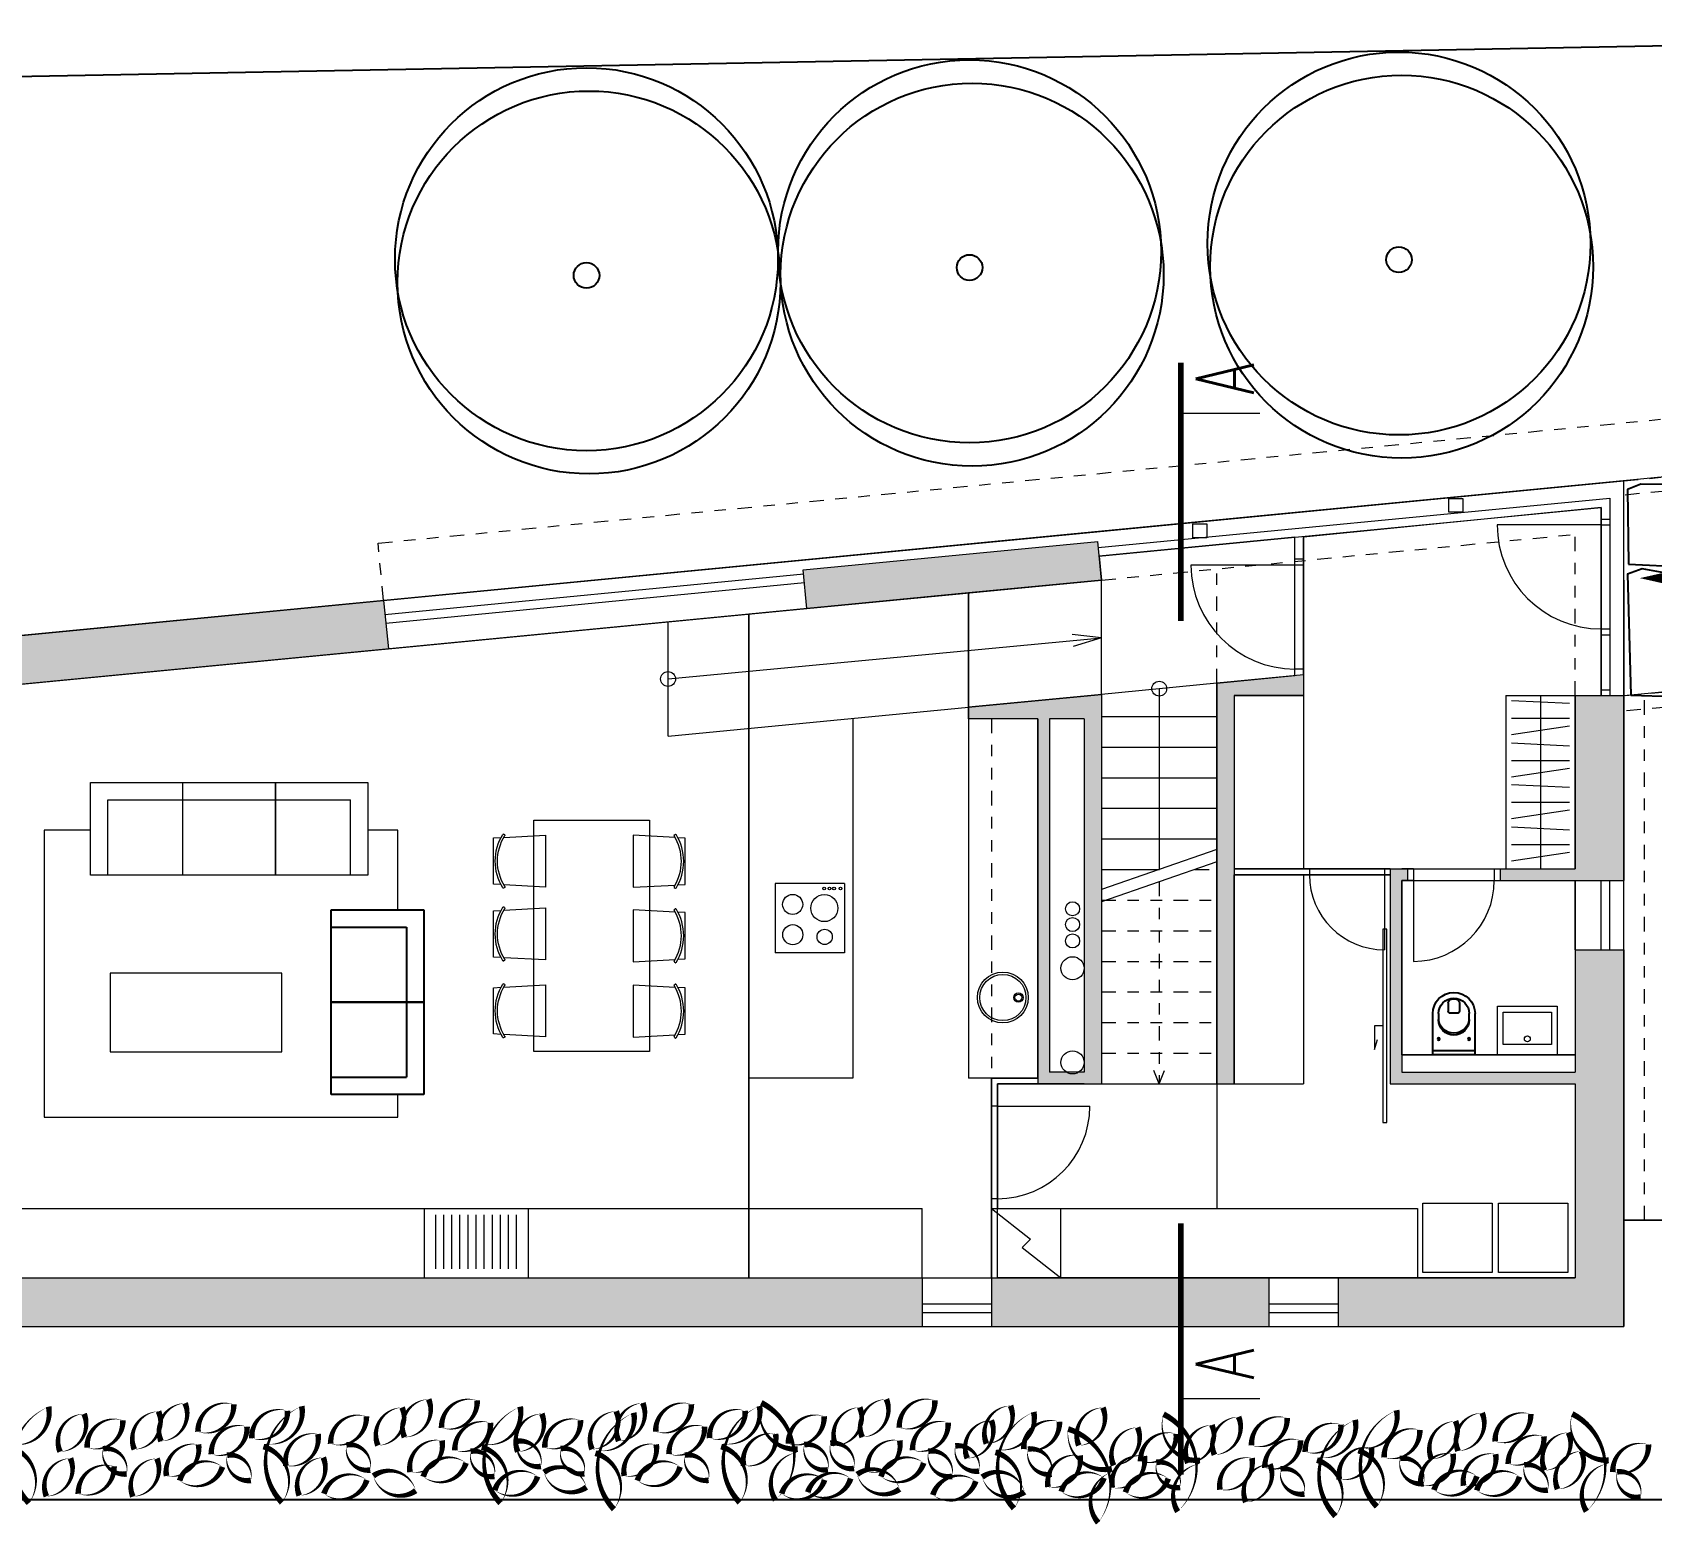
# Model space of a CAD drawing. Header units: metres. Extents: x -183 to 791, y -436 to 125.
# Drawn here: x 514.95 to 528.96, y -271.87 to -258.95 of the extents above; entities that cross this region are included whole.
import ezdxf

# ---------------------------------------------------------------- set-up
doc = ezdxf.new("R2010")
doc.units = ezdxf.units.M
doc.header["$MEASUREMENT"] = 0
doc.linetypes.add('DASHDOT', pattern=[1, 0.5, -0.25, 0, -0.25])
doc.linetypes.add('DIVIDE', pattern=[1.25, 0.5, -0.25, 0, -0.25, 0, -0.25])
for name, color, linetype in [('01_SILNE', 1, 'Continuous'), ('dveře', 3, 'Continuous'), ('okna', 4, 'Continuous'), ('PODL0$0$HSV_POD', 7, 'Continuous'), ('pohled', 4, 'Continuous'), ('SCHODY', 3, 'Continuous'), ('SRAFA', 251, 'Continuous'), ('srafa fasada', 253, 'Continuous'), ('SRAFY', 3, 'Continuous'), ('SRAFY-TERÉN', 252, 'Continuous'), ('zariz.predmety', 203, 'Continuous'), ('ZARIZOVAKY', 251, 'Continuous'), ('ZDIVO', 1, 'Continuous')]:
    doc.layers.add(name, color=color, linetype=linetype)
doc.layers.add('FLOATING-WINDOWS', color=2, linetype='Continuous', plot=False)
doc.styles.add('ROMANS', font='romans.shx', dxfattribs={"width": 0.7})

# ---------------------------------------------------------------- blocks, each defined once
blk = doc.blocks.new('drez')
at = {"lineweight": 0}
for centre, radius in [((0, -0.28), 0.22), ((0, -0.28), 0.2), ((0, -0.145), 0.04), ((0, -0.145), 0.03)]:
    blk.add_circle(centre, radius, dxfattribs=at)
blk = doc.blocks.new('zidle450-p')
at = {"lineweight": 0}
for p, q in [((0.096, 0.228), (0.087, 0.233)), ((0.096, -0.228), (0.087, -0.233))]:
    blk.add_line(p, q, dxfattribs=at)
for points in [[(0.064, 0.204), (0, 0.2), (0, -0.2), (0.064, -0.204)], [(0.088, -0.205), (0.45, -0.225), (0.45, 0.225), (0.088, 0.205)]]:
    blk.add_lwpolyline(points, dxfattribs=at)
for centre, radius, start, end in [((0.45, 0), 0.436, 147.9324, 212.0676), ((0.45, 0), 0.416, 147.9482, 212.0518), ((0.085, 0.229), 0.005, 57.2679, 147.9324), ((0.093, 0.223), 0.005, 327.9482, 57.2679), ((0.085, -0.229), 0.005, 212.0676, 302.7321), ((0.093, -0.223), 0.005, 302.7321, 32.0518)]:
    blk.add_arc(centre, radius, start, end, dxfattribs=at)
blk = doc.blocks.new('sofa-3mist')
at = {"lineweight": 0}
for p, q in [((0, 0.8), (0, 0)), ((2.4, 0.8), (0, 0.8)), ((0.8, 0.8), (0.8, 0)), ((0.8, 0), (0.8, 0.8)), ((1.6, 0), (1.6, 0.8)), ((2.4, 0), (2.4, 0.8)), ((0.15, 0), (0.15, 0.65)), ((2.25, 0.65), (0.15, 0.65)), ((2.25, 0), (2.25, 0.65)), ((0, 0), (0.8, 0)), ((0.8, 0), (1.6, 0)), ((1.6, 0), (2.4, 0))]:
    blk.add_line(p, q, dxfattribs=at)
blk = doc.blocks.new('sofa-2mist')
for p, q in [((0.8, 0.8), (0, 0.8)), ((0, 0.8), (0, 0)), ((1.6, 0.8), (0.8, 0.8)), ((0.8, 0.8), (0.8, 0)), ((0.8, 0), (0.8, 0.8)), ((1.6, 0), (1.6, 0.8)), ((1.45, 0.65), (0.15, 0.65)), ((0.15, 0), (0.15, 0.65)), ((1.45, 0), (1.45, 0.65)), ((0, 0), (0.8, 0)), ((0.8, 0), (1.6, 0))]:
    blk.add_line(p, q)
blk = doc.blocks.new('WC 540 Starck 3')
at = {"linetype": 'ByBlock'}
for p, q in [((81.017, 94.399), (80.66, 94.399)), ((80.66, 94.349), (80.713, 94.349)), ((80.982, 94.034), (80.982, 94.399)), ((81.017, 94.034), (81.017, 94.399)), ((80.568, 94.265), (80.637, 94.265)), ((80.568, 94.168), (80.637, 94.168)), ((80.657, 94.188), (80.657, 94.245)), ((80.713, 94.084), (80.66, 94.084)), ((80.66, 94.034), (81.017, 94.034))]:
    blk.add_line(p, q, dxfattribs=at)
for centre in [(80.88, 94.348), (80.88, 94.084)]:
    blk.add_circle(centre, 0.0102, dxfattribs=at)
for centre, radius, start, end in [((80.66, 94.216), 0.183, 90, 270), ((80.66, 94.216), 0.133, 90, 270), ((80.713, 94.216), 0.133, 270, 90), ((80.697, 94.216), 0.133, 276.5328, 83.4672), ((80.621, 94.216), 0.09, 165.9057, 194.0943), ((80.568, 94.23), 0.035, 90, 165.9057), ((80.568, 94.203), 0.035, 194.0943, 270), ((80.637, 94.245), 0.02, 360, 90), ((80.637, 94.188), 0.02, 270, 0)]:
    blk.add_arc(centre, radius, start, end, dxfattribs=at)

msp = doc.modelspace()

# ---------------------------------------------------------------- hatches: boundary and pattern name
at = {"layer": 'SRAFA', "linetype": 'Continuous', "lineweight": 0}
for points in [[(524.168, -263.357), (521.62, -263.603), (521.652, -263.937), (524.2, -263.691)], [(517.988, -263.869), (514.43, -264.212), (514.43, -264.634), (518.029, -264.287)], [(525.95, -264.511), (525.2, -264.583), (525.2, -268.051), (525.35, -268.051), (525.35, -264.691), (525.95, -264.691)], [(528.72, -264.691), (528.3, -264.691), (528.3, -266.191), (527.65, -266.191), (527.65, -266.291), (528.3, -266.291), (528.72, -266.291)], [(528.72, -266.891), (528.3, -266.891), (528.3, -267.951), (526.8, -267.951), (526.8, -266.291), (526.85, -266.291), (526.85, -266.191), (526.7, -266.191), (526.7, -268.051), (528.3, -268.051), (528.3, -269.731), (526.25, -269.731), (526.25, -270.151), (528.72, -270.151)], [(522.65, -269.731), (514.85, -269.731), (514.85, -269.131), (514.43, -269.131), (514.43, -269.731), (514.43, -270.151), (522.65, -270.151)], [(525.65, -269.731), (523.25, -269.731), (523.25, -270.151), (525.65, -270.151)]]:
    msp.add_hatch(color=256, dxfattribs=at).paths.add_polyline_path(points)
h = msp.add_hatch(color=256, dxfattribs=at)
h.paths.add_polyline_path([(524.2, -264.68), (523.05, -264.791), (523.05, -264.891), (523.65, -264.891), (523.65, -268.051), (524.05, -268.051), (524.2, -268.051)])
h.paths.add_polyline_path([(524.05, -264.891), (524.05, -267.951), (524.001, -267.951, -0.273216), (523.899, -267.951), (523.75, -267.951), (523.75, -264.891)], flags=16)

# ---------------------------------------------------------------- linework, layer by layer
at = {"linetype": 'Continuous', "lineweight": 0}
for p, q in [((525.2, -266.023), (524.2, -266.37)), ((525.2, -266.129), (524.2, -266.476))]:
    msp.add_line(p, q, dxfattribs=at)
at = {"layer": '01_SILNE', "linetype": 'Continuous', "lineweight": 0}
for p, q in [((521.62, -263.603), (524.168, -263.357)), ((524.2, -263.691), (524.168, -263.357)), ((521.652, -263.937), (521.62, -263.603)), ((521.652, -263.937), (524.2, -263.691)), ((514.43, -264.212), (517.988, -263.869)), ((517.988, -263.869), (518.029, -264.287)), ((514.43, -264.634), (518.029, -264.287)), ((525.95, -264.511), (525.2, -264.583)), ((525.95, -264.511), (525.95, -264.691)), ((524.2, -264.68), (523.05, -264.791)), ((524.2, -264.68), (524.2, -268.051)), ((525.2, -264.583), (525.2, -268.051)), ((525.35, -264.691), (525.35, -268.051)), ((525.35, -264.691), (525.95, -264.691)), ((528.3, -264.691), (528.72, -264.691)), ((528.3, -264.691), (528.3, -266.191)), ((528.72, -264.691), (528.72, -266.291)), ((523.05, -264.791), (523.05, -264.891)), ((523.65, -264.891), (523.05, -264.891)), ((523.65, -264.891), (523.65, -268.051)), ((523.75, -264.891), (523.75, -267.951)), ((524.05, -264.891), (523.75, -264.891)), ((524.05, -264.891), (524.05, -267.951)), ((526.7, -266.191), (526.7, -268.051)), ((526.7, -266.191), (526.9, -266.191)), ((526.9, -266.191), (526.8, -266.191)), ((526.9, -266.191), (526.9, -266.291)), ((527.6, -266.191), (528.3, -266.191)), ((527.6, -266.191), (527.6, -266.291)), ((527.6, -266.191), (527.65, -266.191)), ((526.8, -266.291), (526.8, -267.951)), ((526.9, -266.291), (526.8, -266.291)), ((527.6, -266.291), (528.3, -266.291)), ((528.3, -266.291), (528.72, -266.291)), ((528.3, -266.891), (528.3, -267.951)), ((528.3, -266.891), (528.72, -266.891)), ((528.3, -266.891), (528.72, -266.891)), ((528.72, -266.891), (528.72, -270.151)), ((524.05, -268.051), (523.65, -268.051)), ((524.05, -267.951), (523.75, -267.951)), ((524.05, -268.051), (524.2, -268.051)), ((525.2, -268.051), (525.35, -268.051)), ((526.7, -268.051), (528.3, -268.051)), ((526.8, -267.951), (528.3, -267.951)), ((528.3, -268.051), (528.3, -269.731)), ((523.25, -269.131), (523.85, -269.131)), ((514.85, -269.731), (522.65, -269.731)), ((522.65, -269.731), (522.65, -270.151)), ((523.25, -269.731), (523.25, -270.151)), ((523.25, -269.731), (525.65, -269.731)), ((525.65, -269.731), (525.65, -270.151)), ((526.25, -269.731), (528.3, -269.731)), ((526.25, -269.731), (526.25, -270.151)), ((514.43, -270.151), (522.65, -270.151)), ((523.25, -270.151), (525.65, -270.151)), ((526.25, -270.151), (528.72, -270.151))]:
    msp.add_line(p, q, dxfattribs=at)
for points in [[(527.207, -262.984), (527.327, -262.984), (527.327, -263.104), (527.207, -263.104)], [(524.992, -263.204), (525.112, -263.204), (525.112, -263.324), (524.992, -263.324)]]:
    msp.add_lwpolyline(points, close=True, dxfattribs=at)
at = {"layer": 'dveře', "linetype": 'Continuous', "lineweight": 0}
for p, q in [((526.85, -266.191), (526.85, -266.291)), ((526.9, -266.191), (527.6, -266.191)), ((527.65, -266.191), (527.65, -266.291)), ((526.9, -266.291), (527.6, -266.291)), ((526.9, -266.291), (526.9, -266.991)), ((526.8, -267.801), (528.3, -267.801))]:
    msp.add_line(p, q, dxfattribs=at)
msp.add_arc((526.9, -266.291), 0.7, 270, 0, dxfattribs=at)
at = {"layer": 'FLOATING-WINDOWS', "linetype": 'Continuous', "lineweight": 0, "flags": 128}
for points in [[(510.01, -264.639), (509.929, -270.151), (528.72, -270.151), (528.72, -269.231), (529.62, -269.231), (529.62, -271.651), (534.27, -271.651), (534.272, -262.296), (510.01, -264.639)], [(514.43, -264.212), (514.43, -270.151), (528.72, -270.151), (528.72, -262.832)], [(525.95, -263.32), (525.95, -264.691), (525.35, -264.691), (525.35, -266.191), (528.3, -266.191), (528.3, -264.691), (528.525, -264.691), (528.525, -263.064)], [(524.18, -263.483), (524.2, -263.691), (523.05, -263.802), (523.05, -264.791), (524.2, -264.68), (524.2, -268.051), (525.2, -268.051), (525.2, -264.583), (525.875, -264.518), (525.875, -263.32)], [(523.05, -263.802), (521.149, -263.985), (521.149, -269.731), (523.25, -269.731), (523.25, -268.001), (523.65, -268.001), (523.65, -264.891), (523.05, -264.891), (523.05, -264.791), (523.05, -264.3)], [(514.625, -269.131), (514.85, -269.131), (514.85, -269.731), (521.149, -269.731), (521.149, -263.985), (514.625, -264.615)], [(528.72, -264.691), (534.272, -264.156), (534.272, -269.231), (528.72, -269.231)], [(525.35, -266.241), (526.7, -266.241), (526.7, -268.051), (528.3, -268.051), (528.3, -269.731), (523.3, -269.731), (523.3, -268.051), (525.35, -268.051)], [(526.8, -266.291), (528.3, -266.291), (528.3, -267.801), (526.8, -267.801)]]:
    msp.add_lwpolyline(points, close=True, dxfattribs=at)
at = {"layer": 'okna', "linetype": 'Continuous', "lineweight": 0}
for p, q in [((524.16, -263.273), (528.72, -262.832)), ((528.72, -263.851), (528.72, -262.832)), ((524.171, -263.409), (528.6, -262.981)), ((528.6, -262.981), (528.6, -264.691)), ((524.179, -263.484), (528.525, -263.064)), ((528.525, -263.064), (528.525, -264.691)), ((517.988, -263.869), (524.16, -263.273)), ((528.525, -263.214), (527.625, -263.214)), ((528.525, -263.164), (528.6, -263.164)), ((528.525, -263.214), (528.6, -263.214)), ((518, -263.988), (521.624, -263.638)), ((518.007, -264.063), (521.631, -263.713)), ((528.72, -263.691), (528.72, -264.691)), ((518.029, -264.287), (521.652, -263.937)), ((528.525, -264.114), (528.6, -264.114)), ((528.525, -264.164), (528.6, -264.164)), ((528.525, -264.641), (528.6, -264.641)), ((528.3, -266.891), (528.3, -266.291)), ((528.525, -266.891), (528.525, -266.291)), ((528.6, -266.891), (528.6, -266.291)), ((528.72, -266.891), (528.72, -266.291)), ((522.65, -269.731), (523.25, -269.731)), ((525.65, -269.731), (526.25, -269.731)), ((522.65, -269.956), (523.25, -269.956)), ((523.225, -269.956), (523.25, -269.956)), ((525.65, -269.956), (526.25, -269.956)), ((522.65, -270.031), (523.25, -270.031)), ((522.65, -270.151), (523.25, -270.151)), ((525.65, -270.031), (526.25, -270.031)), ((525.65, -270.151), (526.25, -270.151))]:
    msp.add_line(p, q, dxfattribs=at)
msp.add_arc((528.525, -263.214), 0.9, 180, 270, dxfattribs=at)
at = {"layer": 'PODL0$0$HSV_POD'}
for p, q in [((497.666, -259.651), (535.272, -258.951)), ((529.62, -271.651), (497.666, -271.651))]:
    msp.add_line(p, q, dxfattribs=at)
at = {"layer": 'pohled', "linetype": 'Continuous', "lineweight": 0}
for p, q in [((525.95, -264.691), (525.95, -266.191)), ((527.7, -264.691), (528.3, -264.691)), ((527.7, -264.691), (527.7, -266.191)), ((528, -264.691), (528, -266.191)), ((528.25, -264.759), (527.75, -264.736)), ((527.75, -264.886), (528.25, -264.886)), ((527.75, -265.028), (528.25, -264.952)), ((528.25, -265.127), (527.75, -265.103)), ((527.75, -265.252), (528.25, -265.252)), ((527.75, -265.393), (528.25, -265.318)), ((528.25, -265.486), (527.75, -265.462)), ((527.75, -265.613), (528.25, -265.613)), ((527.75, -265.754), (528.25, -265.679)), ((528.25, -265.854), (527.75, -265.83)), ((527.75, -265.979), (528.25, -265.979)), ((527.75, -266.12), (528.25, -266.045)), ((526.7, -266.191), (525.35, -266.191)), ((526.7, -266.241), (525.35, -266.241)), ((525.95, -266.241), (525.95, -268.051)), ((526, -266.191), (526, -266.241)), ((526.65, -266.191), (526.65, -266.891)), ((525.35, -268.051), (525.95, -268.051))]:
    msp.add_line(p, q, dxfattribs=at)
msp.add_arc((526.65, -266.241), 0.65, 180, 270, dxfattribs=at)
at = {"layer": 'SCHODY', "linetype": 'DIVIDE', "lineweight": 0, "ltscale": 0.25}
for p, q in [((517.94, -263.371), (534.276, -261.793)), ((528.72, -262.832), (534.272, -262.296)), ((528.732, -262.952), (534.272, -262.417)), ((524.2, -263.691), (528.3, -263.295)), ((528.3, -264.691), (528.3, -263.295)), ((517.988, -263.869), (517.94, -263.371)), ((525.2, -264.583), (525.2, -263.594)), ((528.732, -264.691), (534.272, -264.156)), ((528.743, -264.821), (534.272, -264.287)), ((528.9, -269.231), (528.9, -264.674)), ((525.008, -266.196), (525.2, -266.196)), ((524.7, -266.302), (524.7, -268.051)), ((524.2, -266.461), (525.2, -266.461)), ((524.2, -266.726), (525.2, -266.726)), ((524.2, -266.991), (525.2, -266.991)), ((524.2, -267.256), (525.2, -267.256)), ((524.2, -267.521), (525.2, -267.521)), ((524.2, -267.786), (525.2, -267.786)), ((524.7, -268.051), (524.634, -267.885)), ((524.7, -268.051), (524.767, -267.885)), ((524.2, -268.051), (525.2, -268.051)), ((529.62, -269.231), (528.72, -269.231))]:
    msp.add_line(p, q, dxfattribs=at)
at = {"layer": 'SCHODY', "linetype": 'Continuous', "lineweight": 0}
for p, q in [((525.875, -263.561), (524.975, -263.561)), ((525.95, -263.511), (525.875, -263.511)), ((525.95, -263.561), (525.875, -263.561)), ((525.95, -264.461), (525.875, -264.461)), ((525.2, -264.583), (524.2, -264.68)), ((524.7, -264.631), (524.7, -266.197)), ((522.05, -264.887), (522.049, -268.001)), ((524.2, -264.871), (525.2, -264.871)), ((524.2, -265.136), (525.2, -265.136)), ((524.2, -265.401), (525.2, -265.401)), ((524.2, -265.666), (525.2, -265.666)), ((524.2, -265.931), (525.2, -265.931)), ((524.2, -266.196), (524.703, -266.196)), ((522.049, -268.001), (521.149, -268.001))]:
    msp.add_line(p, q, dxfattribs=at)
for centre, radius in [((520.45, -264.547), 0.0643), ((524.7, -264.631), 0.0643), ((523.95, -266.536), 0.061), ((523.95, -266.672), 0.061), ((523.95, -266.814), 0.061), ((523.95, -267.051), 0.1), ((523.95, -267.865), 0.1)]:
    msp.add_circle(centre, radius, dxfattribs=at)
msp.add_arc((525.875, -263.561), 0.9, 180, 270, dxfattribs=at)
at = {"layer": 'srafa fasada', "color": 253, "linetype": 'Continuous', "lineweight": 0}
for p, q in [((524.888, -262.246), (525.572, -262.246)), ((524.888, -270.773), (525.572, -270.773))]:
    msp.add_line(p, q, dxfattribs=at)
at = {"layer": 'srafa fasada', "color": 253, "linetype": 'DASHDOT', "lineweight": 0, "ltscale": 0.3, "const_width": 0.05, "flags": 128}
for points in [[(524.888, -264.045), (524.888, -261.809)], [(524.888, -271.433), (524.888, -269.259)]]:
    msp.add_lwpolyline(points, dxfattribs=at)
at = {"layer": 'SRAFY', "linetype": 'Continuous', "lineweight": 0}
for p, q in [((525.875, -264.518), (525.875, -263.32)), ((525.95, -264.511), (525.95, -263.312)), ((524.2, -264.68), (524.2, -263.691)), ((520.45, -265.042), (520.45, -264.053)), ((520.45, -264.546), (524.2, -264.191)), ((524.2, -264.191), (523.946, -264.161)), ((524.2, -264.191), (523.956, -264.267)), ((520.45, -265.042), (523.05, -264.791)), ((521.149, -268.001), (521.149, -264.974)), ((521.149, -268.001), (521.149, -269.131)), ((525.2, -268.051), (525.2, -269.131))]:
    msp.add_line(p, q, dxfattribs=at)
at = {"layer": 'SRAFY-TERÉN'}
for points in [[(528.761, -263.554), (529.242, -263.575), (529.279, -263.44), (529.277, -262.913), (529.141, -262.864), (528.869, -262.862), (528.753, -262.906), (528.761, -263.554)], [(528.782, -264.688), (529.147, -264.698), (529.211, -264.645), (529.265, -263.696), (529.196, -263.65), (528.88, -263.593), (528.754, -263.641), (528.782, -264.688)]]:
    msp.add_lwpolyline(points, dxfattribs=at)
at = {"layer": 'zariz.predmety', "color": 253, "linetype": 'Continuous', "ltscale": 0.001}
for points in [[(514.918, -271.68, 0, 0, 0.520567), (514.918, -271.68, 0, 0.05, 0.520567), (514.757, -271.195, 0, 0.05, 0.520567), (514.778, -271.171, 0, 0.05, 0.520567), (515.089, -270.845, 0, 0.05, 0.520567), (514.918, -271.68, 0.05, 0.05, 0)], [(515.831, -271.215, 0, 0, 0.520567), (515.831, -271.215, 0, 0.05, 0.520567), (516.04, -270.886, 0, 0.05, 0.520567), (515.831, -271.215, 0.05, 0.05, 0)], [(516.062, -271.144, 0, 0, 0.520567), (516.062, -271.144, 0, 0.05, 0.520567), (516.27, -270.815, 0, 0.05, 0.520567), (516.062, -271.144, 0.05, 0.05, 0)], [(516.691, -270.825, 0, 0, 0.520567), (516.691, -270.825, 0, 0.05, 0.520567), (516.382, -271.062, 0, 0.05, 0.520567), (516.691, -270.825, 0.05, 0.05, 0)], [(516.847, -271.118, 0, 0, 0.520567), (516.847, -271.118, 0, 0.05, 0.520567), (517.156, -270.881, 0, 0.05, 0.520567), (516.847, -271.118, 0.05, 0.05, 0)], [(517.108, -271.675, 0, 0, 0.520567), (517.108, -271.675, 0, 0.05, 0.520567), (516.948, -271.19, 0, 0.05, 0.520567), (516.969, -271.167, 0, 0.05, 0.520567), (517.279, -270.841, 0, 0.05, 0.520567), (517.108, -271.675, 0.05, 0.05, 0)], [(517.939, -271.181, 0, 0, 0.520567), (517.939, -271.181, 0, 0.05, 0.520567), (518.148, -270.852, 0, 0.05, 0.520567), (517.939, -271.181, 0.05, 0.05, 0)], [(518.169, -271.11, 0, 0, 0.520567), (518.169, -271.11, 0, 0.05, 0.520567), (518.378, -270.781, 0, 0.05, 0.520567), (518.169, -271.11, 0.05, 0.05, 0)], [(518.798, -270.791, 0, 0, 0.520567), (518.798, -270.791, 0, 0.05, 0.520567), (518.49, -271.028, 0, 0.05, 0.520567), (518.798, -270.791, 0.05, 0.05, 0)], [(518.999, -271.68, 0, 0, 0.520567), (518.999, -271.68, 0, 0.05, 0.520567), (518.838, -271.195, 0, 0.05, 0.520567), (518.86, -271.171, 0, 0.05, 0.520567), (519.17, -270.845, 0, 0.05, 0.520567), (518.999, -271.68, 0.05, 0.05, 0)], [(519.792, -271.214, 0, 0, 0.520567), (519.792, -271.214, 0, 0.05, 0.520567), (520.001, -270.885, 0, 0.05, 0.520567), (519.792, -271.214, 0.05, 0.05, 0)], [(520.022, -271.143, 0, 0, 0.520567), (520.022, -271.143, 0, 0.05, 0.520567), (520.231, -270.814, 0, 0.05, 0.520567), (520.022, -271.143, 0.05, 0.05, 0)], [(520.651, -270.824, 0, 0, 0.520567), (520.651, -270.824, 0, 0.05, 0.520567), (520.343, -271.061, 0, 0.05, 0.520567), (520.651, -270.824, 0.05, 0.05, 0)], [(520.808, -271.117, 0, 0, 0.520567), (520.808, -271.117, 0, 0.05, 0.520567), (521.117, -270.881, 0, 0.05, 0.520567), (520.808, -271.117, 0.05, 0.05, 0)], [(521.069, -271.675, 0, 0, 0.520567), (521.069, -271.675, 0, 0.05, 0.520567), (520.909, -271.19, 0, 0.05, 0.520567), (520.93, -271.166, 0, 0.05, 0.520567), (521.24, -270.84, 0, 0.05, 0.520567), (521.069, -271.675, 0.05, 0.05, 0)], [(521.257, -270.811, 0, 0, 0.520567), (521.257, -270.811, 0, 0.05, 0.520567), (521.572, -271.213, 0, 0.05, 0.520567), (521.56, -271.242, 0, 0.05, 0.520567), (521.379, -271.654, 0, 0.05, 0.520567), (521.257, -270.811, 0.05, 0.05, 0)], [(521.9, -271.18, 0, 0, 0.520567), (521.9, -271.18, 0, 0.05, 0.520567), (522.108, -270.851, 0, 0.05, 0.520567), (521.9, -271.18, 0.05, 0.05, 0)], [(522.13, -271.109, 0, 0, 0.520567), (522.13, -271.109, 0, 0.05, 0.520567), (522.339, -270.78, 0, 0.05, 0.520567), (522.13, -271.109, 0.05, 0.05, 0)], [(522.759, -270.79, 0, 0, 0.520567), (522.759, -270.79, 0, 0.05, 0.520567), (522.451, -271.027, 0, 0.05, 0.520567), (522.759, -270.79, 0.05, 0.05, 0)], [(523.205, -271.165, 0, 0, 0.520567), (523.205, -271.165, 0, 0.05, 0.520567), (523.413, -270.837, 0, 0.05, 0.520567), (523.205, -271.165, 0.05, 0.05, 0)], [(523.443, -271.725, 0, 0, 0.520567), (523.443, -271.725, 0, 0.05, 0.520567), (523.283, -271.24, 0, 0.05, 0.520567), (523.304, -271.217, 0, 0.05, 0.520567), (523.614, -270.891, 0, 0.05, 0.520567), (523.443, -271.725, 0.05, 0.05, 0)], [(524.004, -271.181, 0, 0, 0.520567), (524.004, -271.181, 0, 0.05, 0.520567), (524.213, -270.853, 0, 0.05, 0.520567), (524.004, -271.181, 0.05, 0.05, 0)], [(526.583, -271.71, 0, 0, 0.520567), (526.583, -271.71, 0, 0.05, 0.520567), (526.423, -271.225, 0, 0.05, 0.520567), (526.444, -271.202, 0, 0.05, 0.520567), (526.754, -270.876, 0, 0.05, 0.520567), (526.583, -271.71, 0.05, 0.05, 0)], [(515.188, -271.235, 0, 0, 0.520567), (515.188, -271.235, 0, 0.05, 0.520567), (515.396, -270.907, 0, 0.05, 0.520567), (515.188, -271.235, 0.05, 0.05, 0)], [(515.731, -270.963, 0, 0, 0.520567), (515.731, -270.963, 0, 0.05, 0.520567), (515.422, -271.2, 0, 0.05, 0.520567), (515.731, -270.963, 0.05, 0.05, 0)], [(516.806, -271.019, 0, 0, 0.520567), (516.806, -271.019, 0, 0.05, 0.520567), (516.497, -271.256, 0, 0.05, 0.520567), (516.806, -271.019, 0.05, 0.05, 0)], [(517.839, -270.929, 0, 0, 0.520567), (517.839, -270.929, 0, 0.05, 0.520567), (517.53, -271.166, 0, 0.05, 0.520567), (517.839, -270.929, 0.05, 0.05, 0)], [(518.913, -270.985, 0, 0, 0.520567), (518.913, -270.985, 0, 0.05, 0.520567), (518.605, -271.222, 0, 0.05, 0.520567), (518.913, -270.985, 0.05, 0.05, 0)], [(519.149, -271.235, 0, 0, 0.520567), (519.149, -271.235, 0, 0.05, 0.520567), (519.357, -270.906, 0, 0.05, 0.520567), (519.149, -271.235, 0.05, 0.05, 0)], [(519.692, -270.962, 0, 0, 0.520567), (519.692, -270.962, 0, 0.05, 0.520567), (519.383, -271.199, 0, 0.05, 0.520567), (519.692, -270.962, 0.05, 0.05, 0)], [(519.981, -271.733, 0, 0, 0.520567), (519.981, -271.733, 0, 0.05, 0.520567), (519.821, -271.248, 0, 0.05, 0.520567), (519.842, -271.225, 0, 0.05, 0.520567), (520.152, -270.898, 0, 0.05, 0.520567), (519.981, -271.733, 0.05, 0.05, 0)], [(520.766, -271.018, 0, 0, 0.520567), (520.766, -271.018, 0, 0.05, 0.520567), (520.458, -271.255, 0, 0.05, 0.520567), (520.766, -271.018, 0.05, 0.05, 0)], [(521.8, -270.928, 0, 0, 0.520567), (521.8, -270.928, 0, 0.05, 0.520567), (521.491, -271.165, 0, 0.05, 0.520567), (521.8, -270.928, 0.05, 0.05, 0)], [(522.874, -270.984, 0, 0, 0.520567), (522.874, -270.984, 0, 0.05, 0.520567), (522.566, -271.221, 0, 0.05, 0.520567), (522.874, -270.984, 0.05, 0.05, 0)], [(523.039, -271.292, 0, 0, 0.520567), (523.039, -271.292, 0, 0.05, 0.520567), (523.247, -270.963, 0, 0.05, 0.520567), (523.039, -271.292, 0.05, 0.05, 0)], [(523.837, -270.976, 0, 0, 0.520567), (523.837, -270.976, 0, 0.05, 0.520567), (523.528, -271.212, 0, 0.05, 0.520567), (523.837, -270.976, 0.05, 0.05, 0)], [(524.305, -271.354, 0, 0, 0.520567), (524.305, -271.354, 0, 0.05, 0.520567), (524.513, -271.025, 0, 0.05, 0.520567), (524.305, -271.354, 0.05, 0.05, 0)], [(524.738, -270.91, 0, 0, 0.520567), (524.738, -270.91, 0, 0.05, 0.520567), (525.053, -271.311, 0, 0.05, 0.520567), (525.041, -271.341, 0, 0.05, 0.520567), (524.86, -271.753, 0, 0.05, 0.520567), (524.738, -270.91, 0.05, 0.05, 0)], [(524.948, -271.333, 0, 0, 0.520567), (524.948, -271.333, 0, 0.05, 0.520567), (525.156, -271.004, 0, 0.05, 0.520567), (524.948, -271.333, 0.05, 0.05, 0)], [(525.178, -271.262, 0, 0, 0.520567), (525.178, -271.262, 0, 0.05, 0.520567), (525.387, -270.933, 0, 0.05, 0.520567), (525.178, -271.262, 0.05, 0.05, 0)], [(525.807, -270.943, 0, 0, 0.520567), (525.807, -270.943, 0, 0.05, 0.520567), (525.499, -271.18, 0, 0.05, 0.520567), (525.807, -270.943, 0.05, 0.05, 0)], [(525.964, -271.236, 0, 0, 0.520567), (525.964, -271.236, 0, 0.05, 0.520567), (526.273, -271, 0, 0.05, 0.520567), (525.964, -271.236, 0.05, 0.05, 0)], [(526.225, -271.793, 0, 0, 0.520567), (526.225, -271.793, 0, 0.05, 0.520567), (526.065, -271.308, 0, 0.05, 0.520567), (526.086, -271.285, 0, 0.05, 0.520567), (526.396, -270.959, 0, 0.05, 0.520567), (526.225, -271.793, 0.05, 0.05, 0)], [(527.056, -271.299, 0, 0, 0.520567), (527.056, -271.299, 0, 0.05, 0.520567), (527.264, -270.97, 0, 0.05, 0.520567), (527.056, -271.299, 0.05, 0.05, 0)], [(527.286, -271.228, 0, 0, 0.520567), (527.286, -271.228, 0, 0.05, 0.520567), (527.495, -270.899, 0, 0.05, 0.520567), (527.286, -271.228, 0.05, 0.05, 0)], [(527.915, -270.909, 0, 0, 0.520567), (527.915, -270.909, 0, 0.05, 0.520567), (527.607, -271.146, 0, 0.05, 0.520567), (527.915, -270.909, 0.05, 0.05, 0)], [(528.274, -270.907, 0, 0, 0.520567), (528.274, -270.907, 0, 0.05, 0.520567), (528.59, -271.309, 0, 0.05, 0.520567), (528.578, -271.339, 0, 0.05, 0.520567), (528.397, -271.751, 0, 0.05, 0.520567), (528.274, -270.907, 0.05, 0.05, 0)], [(516.386, -271.172, 0, 0, 0.520567), (516.386, -271.172, 0, 0.05, 0.520567), (516.109, -271.445, 0, 0.05, 0.520567), (516.386, -271.172, 0.05, 0.05, 0)], [(517.42, -271.082, 0, 0, 0.520567), (517.42, -271.082, 0, 0.05, 0.520567), (517.142, -271.355, 0, 0.05, 0.520567), (517.42, -271.082, 0.05, 0.05, 0)], [(518.494, -271.138, 0, 0, 0.520567), (518.494, -271.138, 0, 0.05, 0.520567), (518.217, -271.411, 0, 0.05, 0.520567), (518.494, -271.138, 0.05, 0.05, 0)], [(519.145, -271.144, 0, 0, 0.520567), (519.145, -271.144, 0, 0.05, 0.520567), (519.349, -271.362, 0, 0.05, 0.520567), (519.145, -271.144, 0.05, 0.05, 0)], [(520.347, -271.172, 0, 0, 0.520567), (520.347, -271.172, 0, 0.05, 0.520567), (520.07, -271.444, 0, 0.05, 0.520567), (520.347, -271.172, 0.05, 0.05, 0)], [(521.38, -271.081, 0, 0, 0.520567), (521.38, -271.081, 0, 0.05, 0.520567), (521.103, -271.354, 0, 0.05, 0.520567), (521.38, -271.081, 0.05, 0.05, 0)], [(521.854, -271.162, 0, 0, 0.520567), (521.854, -271.162, 0, 0.05, 0.520567), (522.059, -271.38, 0, 0.05, 0.520567), (521.854, -271.162, 0.05, 0.05, 0)], [(522.455, -271.138, 0, 0, 0.520567), (522.455, -271.138, 0, 0.05, 0.520567), (522.178, -271.41, 0, 0.05, 0.520567), (522.455, -271.138, 0.05, 0.05, 0)], [(523.912, -271.038, 0, 0, 0.520567), (523.912, -271.038, 0, 0.05, 0.520567), (524.29, -271.382, 0, 0.05, 0.520567), (524.283, -271.413, 0, 0.05, 0.520567), (524.172, -271.849, 0, 0.05, 0.520567), (523.912, -271.038, 0.05, 0.05, 0)], [(524.848, -271.081, 0, 0, 0.520567), (524.848, -271.081, 0, 0.05, 0.520567), (524.539, -271.318, 0, 0.05, 0.520567), (524.848, -271.081, 0.05, 0.05, 0)], [(525.922, -271.137, 0, 0, 0.520567), (525.922, -271.137, 0, 0.05, 0.520567), (525.614, -271.374, 0, 0.05, 0.520567), (525.922, -271.137, 0.05, 0.05, 0)], [(526.955, -271.047, 0, 0, 0.520567), (526.955, -271.047, 0, 0.05, 0.520567), (526.647, -271.284, 0, 0.05, 0.520567), (526.955, -271.047, 0.05, 0.05, 0)], [(528.03, -271.103, 0, 0, 0.520567), (528.03, -271.103, 0, 0.05, 0.520567), (527.721, -271.34, 0, 0.05, 0.520567), (528.03, -271.103, 0.05, 0.05, 0)], [(528.034, -271.397, 0, 0, 0.520567), (528.034, -271.397, 0, 0.05, 0.520567), (528.242, -271.069, 0, 0.05, 0.520567), (528.034, -271.397, 0.05, 0.05, 0)], [(528.934, -271.173, 0, 0, 0.520567), (528.934, -271.173, 0, 0.05, 0.520567), (528.626, -271.41, 0, 0.05, 0.520567), (528.934, -271.173, 0.05, 0.05, 0)], [(515.07, -271.621, 0, 0, 0.520567), (515.07, -271.621, 0, 0.05, 0.520567), (515.278, -271.292, 0, 0.05, 0.520567), (515.07, -271.621, 0.05, 0.05, 0)], [(515.56, -271.209, 0, 0, 0.520567), (515.56, -271.209, 0, 0.05, 0.520567), (515.764, -271.427, 0, 0.05, 0.520567), (515.56, -271.209, 0.05, 0.05, 0)], [(515.818, -271.623, 0, 0, 0.520567), (515.818, -271.623, 0, 0.05, 0.520567), (516.026, -271.294, 0, 0.05, 0.520567), (515.818, -271.623, 0.05, 0.05, 0)], [(516.634, -271.265, 0, 0, 0.520567), (516.634, -271.265, 0, 0.05, 0.520567), (516.839, -271.483, 0, 0.05, 0.520567), (516.634, -271.265, 0.05, 0.05, 0)], [(517.258, -271.614, 0, 0, 0.520567), (517.258, -271.614, 0, 0.05, 0.520567), (517.466, -271.285, 0, 0.05, 0.520567), (517.258, -271.614, 0.05, 0.05, 0)], [(517.668, -271.175, 0, 0, 0.520567), (517.668, -271.175, 0, 0.05, 0.520567), (517.872, -271.393, 0, 0.05, 0.520567), (517.668, -271.175, 0.05, 0.05, 0)], [(518.331, -271.451, 0, 0, 0.520567), (518.331, -271.451, 0, 0.05, 0.520567), (518.701, -271.332, 0, 0.05, 0.520567), (518.331, -271.451, 0.05, 0.05, 0)], [(518.742, -271.231, 0, 0, 0.520567), (518.742, -271.231, 0, 0.05, 0.520567), (518.947, -271.449, 0, 0.05, 0.520567), (518.742, -271.231, 0.05, 0.05, 0)], [(519.521, -271.208, 0, 0, 0.520567), (519.521, -271.208, 0, 0.05, 0.520567), (519.725, -271.426, 0, 0.05, 0.520567), (519.521, -271.208, 0.05, 0.05, 0)], [(520.595, -271.264, 0, 0, 0.520567), (520.595, -271.264, 0, 0.05, 0.520567), (520.8, -271.482, 0, 0.05, 0.520567), (520.595, -271.264, 0.05, 0.05, 0)], [(521.628, -271.174, 0, 0, 0.520567), (521.628, -271.174, 0, 0.05, 0.520567), (521.833, -271.392, 0, 0.05, 0.520567), (521.628, -271.174, 0.05, 0.05, 0)], [(522.292, -271.45, 0, 0, 0.520567), (522.292, -271.45, 0, 0.05, 0.520567), (522.662, -271.332, 0, 0.05, 0.520567), (522.292, -271.45, 0.05, 0.05, 0)], [(522.703, -271.23, 0, 0, 0.520567), (522.703, -271.23, 0, 0.05, 0.520567), (522.908, -271.448, 0, 0.05, 0.520567), (522.703, -271.23, 0.05, 0.05, 0)], [(522.936, -271.185, 0, 0, 0.520567), (522.936, -271.185, 0, 0.05, 0.520567), (523.141, -271.403, 0, 0.05, 0.520567), (522.936, -271.185, 0.05, 0.05, 0)], [(523.564, -271.212, 0, 0, 0.520567), (523.564, -271.212, 0, 0.05, 0.520567), (523.769, -271.43, 0, 0.05, 0.520567), (523.564, -271.212, 0.05, 0.05, 0)], [(524.015, -271.268, 0, 0, 0.520567), (524.015, -271.268, 0, 0.05, 0.520567), (523.738, -271.54, 0, 0.05, 0.520567), (524.015, -271.268, 0.05, 0.05, 0)], [(524.571, -271.273, 0, 0, 0.520567), (524.571, -271.273, 0, 0.05, 0.520567), (524.294, -271.546, 0, 0.05, 0.520567), (524.571, -271.273, 0.05, 0.05, 0)], [(525.503, -271.29, 0, 0, 0.520567), (525.503, -271.29, 0, 0.05, 0.520567), (525.226, -271.563, 0, 0.05, 0.520567), (525.503, -271.29, 0.05, 0.05, 0)], [(526.536, -271.2, 0, 0, 0.520567), (526.536, -271.2, 0, 0.05, 0.520567), (526.259, -271.473, 0, 0.05, 0.520567), (526.536, -271.2, 0.05, 0.05, 0)], [(526.784, -271.293, 0, 0, 0.520567), (526.784, -271.293, 0, 0.05, 0.520567), (526.989, -271.511, 0, 0.05, 0.520567), (526.784, -271.293, 0.05, 0.05, 0)], [(527.242, -271.253, 0, 0, 0.520567), (527.242, -271.253, 0, 0.05, 0.520567), (526.965, -271.526, 0, 0.05, 0.520567), (527.242, -271.253, 0.05, 0.05, 0)], [(527.611, -271.256, 0, 0, 0.520567), (527.611, -271.256, 0, 0.05, 0.520567), (527.334, -271.529, 0, 0.05, 0.520567), (527.611, -271.256, 0.05, 0.05, 0)], [(528.147, -271.559, 0, 0, 0.520567), (528.147, -271.559, 0, 0.05, 0.520567), (528.355, -271.23, 0, 0.05, 0.520567), (528.147, -271.559, 0.05, 0.05, 0)], [(515.655, -271.362, 0, 0, 0.520567), (515.655, -271.362, 0, 0.05, 0.520567), (515.346, -271.599, 0, 0.05, 0.520567), (515.655, -271.362, 0.05, 0.05, 0)], [(516.223, -271.485, 0, 0, 0.520567), (516.223, -271.485, 0, 0.05, 0.520567), (516.593, -271.366, 0, 0.05, 0.520567), (516.223, -271.485, 0.05, 0.05, 0)], [(517.472, -271.598, 0, 0, 0.520567), (517.472, -271.598, 0, 0.05, 0.520567), (517.843, -271.48, 0, 0.05, 0.520567), (517.472, -271.598, 0.05, 0.05, 0)], [(517.899, -271.444, 0, 0, 0.520567), (517.899, -271.444, 0, 0.05, 0.520567), (518.266, -271.572, 0, 0.05, 0.520567), (517.899, -271.444, 0.05, 0.05, 0)], [(518.95, -271.568, 0, 0, 0.520567), (518.95, -271.568, 0, 0.05, 0.520567), (519.32, -271.449, 0, 0.05, 0.520567), (518.95, -271.568, 0.05, 0.05, 0)], [(519.376, -271.413, 0, 0, 0.520567), (519.376, -271.413, 0, 0.05, 0.520567), (519.743, -271.542, 0, 0.05, 0.520567), (519.376, -271.413, 0.05, 0.05, 0)], [(520.184, -271.484, 0, 0, 0.520567), (520.184, -271.484, 0, 0.05, 0.520567), (520.554, -271.366, 0, 0.05, 0.520567), (520.184, -271.484, 0.05, 0.05, 0)], [(521.433, -271.598, 0, 0, 0.520567), (521.433, -271.598, 0, 0.05, 0.520567), (521.804, -271.479, 0, 0.05, 0.520567), (521.433, -271.598, 0.05, 0.05, 0)], [(521.659, -271.585, 0, 0, 0.520567), (521.659, -271.585, 0, 0.05, 0.520567), (522.03, -271.467, 0, 0.05, 0.520567), (521.659, -271.585, 0.05, 0.05, 0)], [(522.086, -271.431, 0, 0, 0.520567), (522.086, -271.431, 0, 0.05, 0.520567), (522.453, -271.559, 0, 0.05, 0.520567), (522.086, -271.431, 0.05, 0.05, 0)], [(522.741, -271.609, 0, 0, 0.520567), (522.741, -271.609, 0, 0.05, 0.520567), (523.112, -271.49, 0, 0.05, 0.520567), (522.741, -271.609, 0.05, 0.05, 0)], [(523.168, -271.454, 0, 0, 0.520567), (523.168, -271.454, 0, 0.05, 0.520567), (523.535, -271.583, 0, 0.05, 0.520567), (523.168, -271.454, 0.05, 0.05, 0)], [(523.852, -271.58, 0, 0, 0.520567), (523.852, -271.58, 0, 0.05, 0.520567), (524.222, -271.462, 0, 0.05, 0.520567), (523.852, -271.58, 0.05, 0.05, 0)], [(524.408, -271.586, 0, 0, 0.520567), (524.408, -271.586, 0, 0.05, 0.520567), (524.778, -271.467, 0, 0.05, 0.520567), (524.408, -271.586, 0.05, 0.05, 0)], [(524.676, -271.327, 0, 0, 0.520567), (524.676, -271.327, 0, 0.05, 0.520567), (524.881, -271.545, 0, 0.05, 0.520567), (524.676, -271.327, 0.05, 0.05, 0)], [(525.449, -271.671, 0, 0, 0.520567), (525.449, -271.671, 0, 0.05, 0.520567), (525.658, -271.343, 0, 0.05, 0.520567), (525.449, -271.671, 0.05, 0.05, 0)], [(525.751, -271.383, 0, 0, 0.520567), (525.751, -271.383, 0, 0.05, 0.520567), (525.956, -271.601, 0, 0.05, 0.520567), (525.751, -271.383, 0.05, 0.05, 0)], [(527.078, -271.566, 0, 0, 0.520567), (527.078, -271.566, 0, 0.05, 0.520567), (527.449, -271.447, 0, 0.05, 0.520567), (527.078, -271.566, 0.05, 0.05, 0)], [(527.448, -271.569, 0, 0, 0.520567), (527.448, -271.569, 0, 0.05, 0.520567), (527.818, -271.451, 0, 0.05, 0.520567), (527.448, -271.569, 0.05, 0.05, 0)], [(527.859, -271.349, 0, 0, 0.520567), (527.859, -271.349, 0, 0.05, 0.520567), (528.063, -271.567, 0, 0.05, 0.520567), (527.859, -271.349, 0.05, 0.05, 0)], [(528.662, -271.409, 0, 0, 0.520567), (528.662, -271.409, 0, 0.05, 0.520567), (528.866, -271.627, 0, 0.05, 0.520567), (528.662, -271.409, 0.05, 0.05, 0)]]:
    msp.add_lwpolyline(points, format="xyseb", close=True, dxfattribs=at)
for centre, radius in [((523.059, -260.846), 1.657), ((526.775, -260.778), 1.657), ((519.744, -260.914), 1.657), ((526.798, -260.979), 1.657), ((519.766, -261.115), 1.657), ((523.081, -261.048), 1.657), ((523.059, -260.986), 0.111), ((526.775, -260.918), 0.111), ((519.744, -261.054), 0.111)]:
    msp.add_circle(centre, radius, dxfattribs=at)
at = {"layer": 'ZARIZOVAKY', "linetype": 'Continuous', "lineweight": 0}
for p, q in [((523.05, -264.891), (523.05, -268.001)), ((521.976, -266.316), (521.376, -266.316)), ((521.376, -266.316), (521.376, -266.916)), ((521.976, -266.316), (521.976, -266.916)), ((521.976, -266.916), (521.376, -266.916)), ((526.634, -267.548), (526.563, -267.548)), ((526.563, -267.548), (526.563, -267.755)), ((526.563, -267.755), (526.588, -267.668)), ((523.25, -268.001), (523.05, -268.001)), ((523.25, -268.001), (523.25, -269.131)), ((523.65, -268.001), (523.25, -268.001)), ((523.65, -268.051), (523.3, -268.051)), ((523.3, -268.051), (523.3, -269.131)), ((523.3, -268.245), (523.25, -268.245)), ((523.3, -268.245), (524.1, -268.245)), ((514.85, -269.131), (522.65, -269.131)), ((518.339, -269.131), (518.339, -269.731)), ((519.239, -269.131), (519.239, -269.731)), ((522.65, -269.731), (522.65, -269.131)), ((523.3, -269.045), (523.25, -269.045)), ((523.25, -269.131), (523.585, -269.395)), ((523.25, -269.131), (526.935, -269.131)), ((523.25, -269.131), (523.25, -269.731)), ((523.85, -269.731), (523.85, -269.131)), ((526.935, -269.131), (526.935, -269.731)), ((518.439, -269.652), (518.439, -269.186)), ((518.509, -269.652), (518.509, -269.186)), ((518.579, -269.652), (518.579, -269.186)), ((518.649, -269.652), (518.649, -269.186)), ((518.719, -269.652), (518.719, -269.186)), ((518.789, -269.652), (518.789, -269.186)), ((518.859, -269.652), (518.859, -269.186)), ((518.929, -269.652), (518.929, -269.186)), ((518.999, -269.652), (518.999, -269.186)), ((519.069, -269.652), (519.069, -269.186)), ((519.139, -269.652), (519.139, -269.186)), ((523.585, -269.395), (523.515, -269.466)), ((523.515, -269.466), (523.85, -269.731)), ((523.25, -269.731), (523.85, -269.731))]:
    msp.add_line(p, q, dxfattribs=at)
at = {"layer": 'ZARIZOVAKY', "linetype": 'DIVIDE', "lineweight": 0, "ltscale": 0.25}
msp.add_line((523.25, -264.891), (523.25, -268.001), dxfattribs=at)
at = {"layer": 'ZARIZOVAKY', "linetype": 'Continuous', "lineweight": 0}
for points in [[(520.289, -267.77), (519.289, -267.77), (519.289, -265.77), (520.289, -265.77)], [(526.671, -266.711), (526.634, -266.711), (526.634, -268.385), (526.671, -268.385)], [(515.622, -267.092), (515.622, -267.774), (517.107, -267.774), (517.107, -267.092)], [(528.145, -267.801), (527.627, -267.801), (527.627, -267.38), (528.145, -267.38)], [(528.095, -267.711), (527.677, -267.711), (527.677, -267.43), (528.095, -267.43)], [(527.582, -269.084), (527.582, -269.684), (526.982, -269.684), (526.982, -269.084)], [(528.236, -269.084), (528.236, -269.684), (527.636, -269.684), (527.636, -269.084)]]:
    msp.add_lwpolyline(points, close=True, dxfattribs=at)
for points in [[(515.452, -265.854), (515.051, -265.854), (515.051, -268.338), (518.112, -268.338), (518.112, -268.144)], [(518.112, -266.544), (518.112, -265.854), (517.852, -265.854)]]:
    msp.add_lwpolyline(points, dxfattribs=at)
for centre, radius in [((521.801, -266.36), 0.0119), ((521.846, -266.36), 0.0119), ((521.886, -266.36), 0.0119), ((521.942, -266.36), 0.0119), ((521.528, -266.498), 0.0869), ((521.802, -266.53), 0.117), ((521.529, -266.76), 0.0869), ((521.805, -266.779), 0.066), ((527.886, -267.662), 0.0253)]:
    msp.add_circle(centre, radius, dxfattribs=at)
msp.add_arc((523.3, -268.245), 0.8, 270, 0, dxfattribs=at)
at = {"layer": 'ZDIVO', "linetype": 'Continuous', "lineweight": 0, "flags": 128}
msp.add_lwpolyline([(528.859, -263.674, 0, 0.4, 0), (529.752, -263.674, 0, 0, 0)], format="xyseb", dxfattribs=at)

# ---------------------------------------------------------------- block references
at = {"layer": 'ZARIZOVAKY', "linetype": 'Continuous', "lineweight": 0, "xscale": -1}
msp.add_blockref('sofa-3mist', (517.852, -266.244), dxfattribs=at)
for name, p, rotation in [('zidle450-p', (518.94, -266.123), 180), ('zidle450-p', (518.94, -266.754), 180), ('sofa-2mist', (517.535, -268.144), 270), ('zidle450-p', (518.94, -267.419), 180), ('WC 540 Starck 3', (621.466, -186.783), 90)]:
    msp.add_blockref(name, p, dxfattribs=dict(at, rotation=rotation))
at = {"layer": 'ZARIZOVAKY', "linetype": 'Continuous', "lineweight": 0}
for name, p, rotation in [('zidle450-p', (520.599, -266.125), 180), ('zidle450-p', (520.599, -266.769), 180), ('zidle450-p', (520.599, -267.421), 180), ('drez', (523.627, -267.304), 270)]:
    msp.add_blockref(name, p, dxfattribs=dict(at, rotation=rotation))

# ---------------------------------------------------------------- texts
at = {"layer": 'srafa fasada', "color": 253, "linetype": 'Continuous', "lineweight": 0, "char_height": 0.5, "width": 4, "attachment_point": 1, "rotation": 90, "style": 'ROMANS'}
for insert in [(525.018, -262.084), (525.018, -270.611)]:
    msp.add_mtext('A', dxfattribs=dict(at, insert=insert))

doc.saveas('drawing.dxf')
